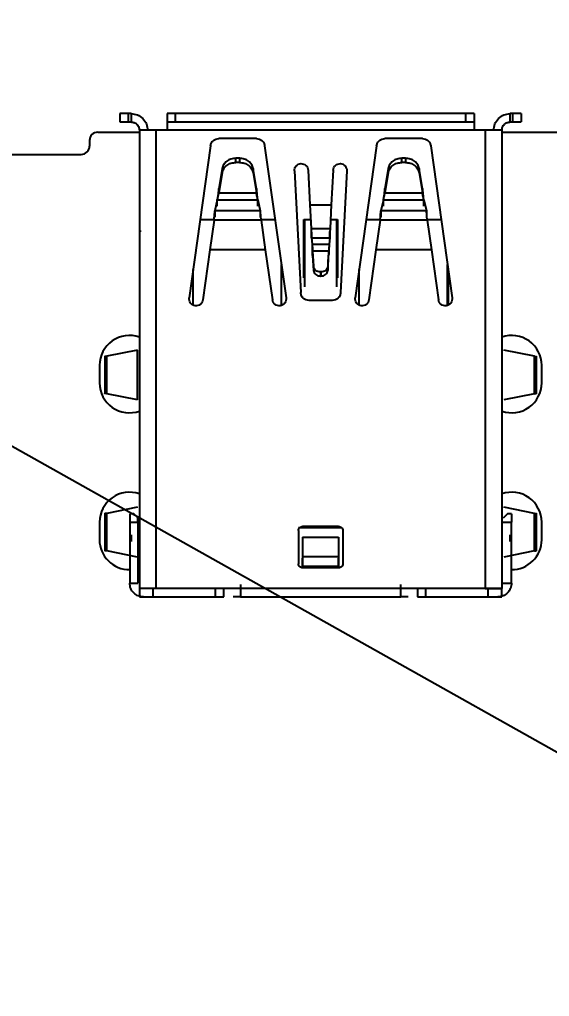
# Model space of a CAD drawing. Extents: x -34 to 51106, y -14166 to 1700.
# Drawn here: x 487.47 to 506.62, y 88.03 to 123.32 of the extents above; entities that cross this region are included whole.
import ezdxf

# ---------------------------------------------------------------- set-up
doc = ezdxf.new("R2010")
doc.units = 0
doc.layers.get('0').update_dxf_attribs({"linetype": 'CONTINUOUS'})
doc.layers.get('DEFPOINTS').update_dxf_attribs({"linetype": 'CONTINUOUS'})
doc.layers.add('РАЗМЕРЫ', color=2, linetype='CONTINUOUS')
doc.styles.add('ARIAL', font='arial.ttf', dxfattribs={"height": 3})
doc.dimstyles.new('BASA', dxfattribs={"dimtxt": 3, "dimasz": 3, "dimexe": 1.25, "dimexo": 0, "dimgap": 0, "dimtad": 0, "dimjust": 4, "dimtoh": 1, "dimdec": 1, "dimtxsty": 'ARIAL', "dimblk1": 'DOTSMALL', "dimblk2": 'OPEN', "dimsah": 1, "dimcen": 2.5, "dimclrd": 256, "dimclre": 256, "dimclrt": 256, "dimazin": 3, "dimtfac": 1, "dimtdec": 1, "dimtmove": 0, "dimatfit": 3})

# ---------------------------------------------------------------- blocks, each defined once
blk = doc.blocks.new('_DOTSMALL')
at = {"color": 0, "linetype": 'BYBLOCK', "const_width": 0.5}
blk.add_lwpolyline([(-0.0625, 0, 1), (0.0625, 0, 1)], format="xyb", close=True, dxfattribs=at)
blk = doc.blocks.new('_OPEN')
at = {"color": 0, "linetype": 'BYBLOCK'}
for p, q in [((-1, 0.167), (0, 0)), ((-1, -0.167), (0, 0)), ((0, 0), (-1, 0))]:
    blk.add_line(p, q, dxfattribs=at)
blk = doc.blocks.new('*D303')
at = {"layer": 'DEFPOINTS', "color": 0}
for p in [(526.284, 113.093), (273.284, 25.089), (526.284, -22.397)]:
    blk.add_point(p, dxfattribs=at)
at = {"layer": 'РАЗМЕРЫ'}
for p, q in [((526.284, 113.093), (526.284, -23.647)), ((273.284, 25.089), (273.284, -23.647)), ((273.284, -22.397), (523.284, -22.397))]:
    blk.add_line(p, q, dxfattribs=at)
at = {"layer": 'РАЗМЕРЫ', "xscale": 3, "yscale": 3, "zscale": 3, "rotation": 180}
blk.add_blockref('_DOTSMALL', (273.284, -22.397), dxfattribs=at)
at = {"layer": 'РАЗМЕРЫ', "xscale": 3, "yscale": 3, "zscale": 3}
blk.add_blockref('_OPEN', (526.284, -22.397), dxfattribs=at)
at = {"layer": 'РАЗМЕРЫ', "insert": (526.284, -31.034), "char_height": 3, "attachment_point": 5, "rotation": 90, "style": 'ARIAL'}
blk.add_mtext('253±0,2', dxfattribs=at)
blk = doc.blocks.new('*D301')
at = {"layer": 'DEFPOINTS', "color": 0}
for p in [(548.284, 191.056), (273.284, 25.089), (548.284, -22.397)]:
    blk.add_point(p, dxfattribs=at)
at = {"layer": 'РАЗМЕРЫ'}
for p, q in [((548.284, 191.056), (548.284, -23.647)), ((273.284, 25.089), (273.284, -23.647)), ((273.284, -22.397), (545.284, -22.397))]:
    blk.add_line(p, q, dxfattribs=at)
at = {"layer": 'РАЗМЕРЫ', "xscale": 3, "yscale": 3, "zscale": 3, "rotation": 180}
blk.add_blockref('_DOTSMALL', (273.284, -22.397), dxfattribs=at)
at = {"layer": 'РАЗМЕРЫ', "xscale": 3, "yscale": 3, "zscale": 3}
blk.add_blockref('_OPEN', (548.284, -22.397), dxfattribs=at)
at = {"layer": 'РАЗМЕРЫ', "insert": (548.284, -31.034), "char_height": 3, "attachment_point": 5, "rotation": 90, "style": 'ARIAL'}
blk.add_mtext('275±0,2', dxfattribs=at)

msp = doc.modelspace()

# ---------------------------------------------------------------- linework, layer by layer
for p, q in [((122.2472, 312.7126), (757.2717, -43.6461)), ((491.1041, 119.9209), (491.1041, 119.6209)), ((491.4041, 119.9209), (491.4041, 119.6209)), ((491.5041, 119.9209), (491.4041, 119.9209)), ((491.5041, 119.9209), (491.5041, 119.6209)), ((492.8041, 119.9209), (492.8041, 119.6209)), ((493.1041, 119.6209), (493.1041, 119.9209)), ((503.6041, 119.9209), (493.1041, 119.9209)), ((503.6041, 119.6209), (503.6041, 119.9209)), ((503.9041, 119.9209), (503.9041, 119.6209)), ((505.2041, 119.6209), (505.2041, 119.9209)), ((505.3041, 119.9209), (505.2041, 119.9209)), ((505.3041, 119.6209), (505.3041, 119.9209)), ((505.6041, 119.9209), (505.6041, 119.6209)), ((491.4041, 119.6209), (491.5041, 119.6209)), ((491.8041, 119.3209), (491.8041, 102.7609)), ((492.4041, 119.3209), (492.4041, 102.7609)), ((492.8041, 119.3209), (492.4041, 119.3209)), ((503.9041, 119.3209), (492.8041, 119.3209)), ((493.1041, 119.6209), (503.6041, 119.6209)), ((504.3041, 119.3209), (503.9041, 119.3209)), ((504.3041, 119.3209), (504.3041, 102.7609)), ((504.9041, 119.3209), (504.9041, 102.7609)), ((505.2041, 119.6209), (505.3041, 119.6209)), ((490.0041, 118.9509), (490.0041, 118.7509)), ((490.3041, 119.2509), (491.8041, 119.2509)), ((496.0341, 119.0209), (494.6741, 119.0209)), ((502.0341, 119.0209), (500.6741, 119.0209)), ((504.9041, 119.2509), (508.8702, 119.2509)), ((494.377, 118.7626), (493.6041, 113.263)), ((496.3312, 118.7626), (497.1041, 113.263)), ((500.377, 118.7626), (499.6041, 113.263)), ((502.3312, 118.7626), (503.1041, 113.263)), ((486.1941, 118.4509), (489.7041, 118.4509)), ((495.29, 118.1573), (495.29, 118.3073)), ((495.4181, 118.3073), (495.29, 118.3073)), ((495.4181, 118.3073), (495.4181, 118.1573)), ((501.29, 118.1573), (501.29, 118.3073)), ((501.4181, 118.3073), (501.29, 118.3073)), ((501.4181, 118.3073), (501.4181, 118.1573)), ((494.7949, 117.9345), (494.6775, 117.2109)), ((494.7949, 117.9345), (494.7949, 117.7845)), ((495.4181, 118.1573), (495.29, 118.1573)), ((495.9133, 117.9345), (495.9133, 117.7845)), ((496.0307, 117.2109), (495.9133, 117.9345)), ((497.9034, 117.8778), (497.9688, 116.6309)), ((498.8048, 117.8778), (498.7394, 116.6309)), ((500.7949, 117.9345), (500.6775, 117.2109)), ((500.7949, 117.9345), (500.7949, 117.7845)), ((501.4181, 118.1573), (501.29, 118.1573)), ((501.9133, 117.9345), (501.9133, 117.7845)), ((502.0307, 117.2109), (501.9133, 117.9345)), ((494.7949, 117.7845), (494.6775, 117.0609)), ((495.9133, 117.7845), (496.0307, 117.0609)), ((497.4041, 117.8517), (497.6345, 113.4552)), ((499.3041, 117.8517), (499.0737, 113.4552)), ((500.7949, 117.7845), (500.6775, 117.0609)), ((501.9133, 117.7845), (502.0307, 117.0609)), ((494.6775, 117.0609), (494.6775, 117.2109)), ((496.0307, 117.0609), (496.0307, 117.2109)), ((500.6775, 117.0609), (500.6775, 117.2109)), ((502.0307, 117.0609), (502.0307, 117.2109)), ((494.6775, 117.0609), (496.0307, 117.0609)), ((500.6775, 117.0609), (502.0307, 117.0609)), ((494.6195, 116.8077), (494.5337, 116.4151)), ((494.6195, 116.8077), (496.0887, 116.8077)), ((494.6195, 116.5778), (494.6195, 116.8077)), ((496.0887, 116.8077), (496.1745, 116.4151)), ((496.0887, 116.5778), (496.0887, 116.8077)), ((497.9688, 116.6309), (498.7394, 116.6309)), ((497.9688, 116.6309), (498.0137, 115.7735)), ((498.7394, 116.6309), (498.6945, 115.7735)), ((500.6195, 116.8077), (500.5337, 116.4151)), ((500.6195, 116.8077), (502.0887, 116.8077)), ((500.6195, 116.5778), (500.6195, 116.8077)), ((502.0887, 116.8077), (502.1745, 116.4151)), ((502.0887, 116.5778), (502.0887, 116.8077)), ((496.1745, 116.4151), (494.5337, 116.4151)), ((494.5337, 116.4151), (494.5337, 116.1853)), ((496.1745, 116.4151), (496.1745, 116.1853)), ((502.1745, 116.4151), (500.5337, 116.4151)), ((500.5337, 116.4151), (500.5337, 116.1853)), ((502.1745, 116.4151), (502.1745, 116.1853)), ((494.0015, 116.0909), (494.4953, 116.0909)), ((494.5036, 116.0704), (494.3541, 115.0069)), ((496.2046, 116.0704), (494.5036, 116.0704)), ((496.2046, 116.0704), (496.3541, 115.0069)), ((496.2129, 116.0909), (496.7067, 116.0909)), ((497.7491, 116.0909), (497.9971, 116.0909)), ((497.7491, 113.989), (497.7491, 116.0909)), ((497.7491, 115.9609), (497.7741, 115.9609)), ((497.7741, 116.0909), (497.7741, 113.6658)), ((498.0137, 115.7735), (498.6945, 115.7735)), ((498.7111, 116.0909), (498.9591, 116.0909)), ((498.9341, 113.6658), (498.9341, 116.0909)), ((498.9341, 115.9609), (498.9591, 115.9609)), ((498.9591, 116.0909), (498.9591, 113.989)), ((500.0015, 116.0909), (500.5051, 116.0909)), ((500.5036, 116.0704), (500.3541, 115.0069)), ((502.2046, 116.0704), (500.5036, 116.0704)), ((502.203, 116.0909), (502.7067, 116.0909)), ((502.2046, 116.0704), (502.3541, 115.0069)), ((491.8291, 115.6952), (491.8368, 115.6478)), ((497.7741, 115.4132), (497.7491, 115.4132)), ((498.0249, 115.4288), (498.0249, 115.6586)), ((498.0249, 115.4288), (498.6833, 115.4288)), ((498.0249, 115.4288), (498.0432, 115.2041)), ((498.6833, 115.4288), (498.6649, 115.2041)), ((498.6833, 115.4288), (498.6833, 115.6586)), ((498.9591, 115.4132), (498.9341, 115.4132)), ((497.7491, 115.1624), (497.7741, 115.1624)), ((498.0432, 115.2041), (498.6649, 115.2041)), ((498.9341, 115.1624), (498.9591, 115.1624)), ((494.3541, 115.0069), (494.0992, 113.1934)), ((496.3541, 115.0069), (494.3541, 115.0069)), ((496.3541, 115.0069), (496.609, 113.1934)), ((498.6433, 114.9509), (498.0649, 114.9509)), ((498.0649, 114.9509), (498.0978, 114.406)), ((498.0649, 114.9509), (498.0649, 114.8009)), ((498.0649, 114.8009), (498.0978, 114.256)), ((498.6433, 114.9509), (498.6103, 114.406)), ((498.6103, 114.256), (498.6433, 114.8009)), ((498.6433, 114.9509), (498.6433, 114.8009)), ((500.3541, 115.0069), (500.0992, 113.1934)), ((502.3541, 115.0069), (500.3541, 115.0069)), ((502.3541, 115.0069), (502.609, 113.1934)), ((496.9341, 112.9956), (496.9341, 114.4726)), ((498.0978, 114.406), (498.0978, 114.256)), ((498.6103, 114.406), (498.6103, 114.256)), ((502.9341, 112.9956), (502.9341, 114.4726)), ((493.7491, 113.0043), (493.7491, 114.2947)), ((498.3607, 114.2009), (498.3475, 114.2009)), ((498.3475, 114.2009), (498.3475, 114.0509)), ((498.3475, 114.0509), (498.3607, 114.0509)), ((498.3607, 114.2009), (498.3607, 114.0509)), ((499.7491, 113.0043), (499.7491, 114.2947)), ((502.9591, 114.2947), (502.9591, 113.0043)), ((498.7741, 113.1709), (497.9341, 113.1709)), ((491.7332, 111.381), (490.6249, 111.1599)), ((491.7332, 109.5807), (491.7332, 111.381)), ((506.0832, 111.1599), (504.9749, 111.381)), ((490.3639, 110.8287), (490.3639, 110.1937)), ((490.5541, 111.1649), (490.5541, 109.7969)), ((490.6249, 109.8019), (490.6249, 111.1599)), ((506.0832, 109.8019), (506.0832, 111.1599)), ((506.1541, 109.7969), (506.1541, 111.1649)), ((506.3405, 110.1937), (506.3405, 110.8287)), ((491.7332, 109.5807), (490.6249, 109.8019)), ((506.0832, 109.8019), (504.9749, 109.5807)), ((491.7332, 105.701), (490.6249, 105.4799)), ((506.0832, 105.4799), (504.9749, 105.701)), ((490.5541, 105.4849), (490.5541, 104.1169)), ((490.6249, 104.1219), (490.6249, 105.4799)), ((491.6041, 105.4609), (491.4541, 105.4609)), ((505.2541, 105.4609), (505.1041, 105.4609)), ((506.0832, 104.1219), (506.0832, 105.4799)), ((506.1541, 104.1169), (506.1541, 105.4849)), ((490.3639, 105.1645), (490.3639, 104.5295)), ((491.4541, 105.1609), (491.7541, 105.1609)), ((491.4541, 105.1609), (491.4541, 102.9609)), ((491.7541, 105.1609), (491.7541, 102.9609)), ((499.1142, 104.9609), (497.5541, 104.9609)), ((497.5541, 104.8609), (497.5541, 103.6609)), ((499.0041, 105.0109), (497.7041, 105.0109)), ((499.1541, 104.8609), (499.1541, 103.6609)), ((504.9541, 105.1609), (505.2541, 105.1609)), ((505.2541, 102.9609), (505.2541, 105.1609)), ((506.3405, 104.5295), (506.3405, 105.1645)), ((491.5041, 104.7109), (491.5041, 104.4668)), ((497.7041, 104.6224), (499.0041, 104.6224)), ((497.7041, 104.6224), (497.7041, 103.9224)), ((497.7041, 104.6224), (497.7041, 104.2012)), ((499.0041, 104.6224), (499.0041, 103.9224)), ((499.0041, 104.6224), (499.0041, 104.2012)), ((505.2041, 104.4668), (505.2041, 104.7109)), ((491.7332, 103.9007), (490.6249, 104.1219)), ((506.0832, 104.1219), (504.9749, 103.9007)), ((497.7041, 103.9224), (499.0041, 103.9224)), ((497.7041, 103.9224), (497.7041, 103.5609)), ((497.7041, 103.8609), (497.7041, 103.5609)), ((497.7041, 103.5609), (497.7041, 103.8609)), ((497.7041, 103.8609), (497.7041, 103.5609)), ((499.0041, 103.9224), (499.0041, 103.5609)), ((499.0041, 103.5609), (499.0041, 103.8609)), ((499.0041, 103.8609), (499.0041, 103.5609)), ((499.0041, 103.8609), (499.0041, 103.5609)), ((497.7041, 103.5609), (499.0041, 103.5609)), ((497.7041, 103.5609), (499.0041, 103.5609)), ((499.0041, 103.5609), (497.7041, 103.5609)), ((499.0041, 103.5609), (497.7041, 103.5609)), ((499.0041, 103.5109), (497.7041, 103.5109)), ((491.4541, 102.9609), (491.7541, 102.9609)), ((491.8041, 102.7609), (491.8041, 102.4609)), ((494.5541, 102.7609), (492.3041, 102.7609)), ((492.3041, 102.4609), (492.3041, 102.7609)), ((504.3041, 102.7609), (492.4041, 102.7609)), ((494.5541, 102.4609), (494.5541, 102.7609)), ((494.8541, 102.4609), (494.8541, 102.7609)), ((501.8541, 102.7609), (501.8541, 102.4609)), ((504.4041, 102.7609), (502.1541, 102.7609)), ((502.1541, 102.4609), (502.1541, 102.7609)), ((504.4041, 102.4609), (504.4041, 102.7609)), ((504.9041, 102.4609), (504.9041, 102.7609)), ((504.9541, 102.9609), (505.2541, 102.9609)), ((492.3041, 102.4609), (494.5541, 102.4609)), ((495.4541, 102.4609), (501.2541, 102.4609)), ((502.1541, 102.4609), (504.4041, 102.4609))]:
    msp.add_line(p, q)
at = {"flags": 128}
for points in [[(497.7491, 115.7128), (497.7628, 115.7071), (497.7741, 115.7034)], [(497.7491, 115.4924), (497.7628, 115.4868), (497.7741, 115.4831)], [(498.9341, 115.7034), (498.9454, 115.7071), (498.9591, 115.7128)], [(498.9341, 115.4831), (498.9454, 115.4868), (498.9591, 115.4924)]]:
    msp.add_lwpolyline(points, dxfattribs=at)
for centre, radius, start, end in [((490.3041, 118.9509), 0.3, 90, 180), ((489.7041, 118.7509), 0.3, 270, 0), ((491.4434, 110.8287), 1.0795, 70.4119, 180), ((505.261, 110.8287), 1.0795, 0, 109.53377), ((491.4434, 110.1937), 1.0795, 180, 289.74192), ((505.261, 110.1937), 1.0795, 250.61738, 0), ((491.4434, 105.1645), 1.0795, 70.4119, 180), ((505.261, 105.1645), 1.0795, 0, 109.53377), ((491.4434, 104.5295), 1.0795, 180, 270.54133), ((505.261, 104.5295), 1.0795, 269.58741, 0)]:
    msp.add_arc(centre, radius, start, end)
for points in [[(491.4041, 119.9209), (491.3648, 119.9209), (491.2862, 119.9209), (491.187, 119.9209), (491.1176, 119.9209), (491.1086, 119.9209), (491.1041, 119.9209)], [(491.5041, 119.9209), (491.5827, 119.9119), (491.74, 119.8938), (491.9383, 119.7551), (492.077, 119.5567), (492.0951, 119.3995), (492.1041, 119.3209)], [(493.1041, 119.9209), (493.0648, 119.9209), (492.9862, 119.9209), (492.887, 119.9209), (492.8176, 119.9209), (492.8086, 119.9209), (492.8041, 119.9209)], [(503.9041, 119.9209), (503.8996, 119.9209), (503.8906, 119.9209), (503.8212, 119.9209), (503.722, 119.9209), (503.6434, 119.9209), (503.6041, 119.9209)], [(504.6041, 119.3209), (504.6131, 119.3995), (504.6311, 119.5567), (504.7699, 119.7551), (504.9682, 119.8938), (505.1255, 119.9119), (505.2041, 119.9209)], [(505.6041, 119.9209), (505.5996, 119.9209), (505.5906, 119.9209), (505.5212, 119.9209), (505.422, 119.9209), (505.3434, 119.9209), (505.3041, 119.9209)], [(491.1041, 119.6209), (491.1086, 119.6209), (491.1176, 119.6209), (491.187, 119.6209), (491.2862, 119.6209), (491.3648, 119.6209), (491.4041, 119.6209)], [(491.5041, 119.6209), (491.5434, 119.6164), (491.622, 119.6073), (491.7212, 119.538), (491.7906, 119.4388), (491.7996, 119.3602), (491.8041, 119.3209)], [(492.4041, 119.3209), (492.3255, 119.3209), (492.1682, 119.3209), (491.9699, 119.3209), (491.8311, 119.3209), (491.8131, 119.3209), (491.8041, 119.3209)], [(492.8041, 119.6209), (492.8086, 119.6209), (492.8176, 119.6209), (492.887, 119.6209), (492.9862, 119.6209), (493.0648, 119.6209), (493.1041, 119.6209)], [(492.8041, 119.6209), (492.8041, 119.6164), (492.8041, 119.6073), (492.8041, 119.538), (492.8041, 119.4388), (492.8041, 119.3602), (492.8041, 119.3209)], [(503.6041, 119.6209), (503.6434, 119.6209), (503.722, 119.6209), (503.8212, 119.6209), (503.8906, 119.6209), (503.8996, 119.6209), (503.9041, 119.6209)], [(503.9041, 119.6209), (503.9041, 119.6164), (503.9041, 119.6073), (503.9041, 119.538), (503.9041, 119.4388), (503.9041, 119.3602), (503.9041, 119.3209)], [(504.9041, 119.3209), (504.8951, 119.3209), (504.877, 119.3209), (504.7383, 119.3209), (504.54, 119.3209), (504.3827, 119.3209), (504.3041, 119.3209)], [(504.9041, 119.3209), (504.9086, 119.3602), (504.9176, 119.4388), (504.987, 119.538), (505.0862, 119.6073), (505.1648, 119.6164), (505.2041, 119.6209)], [(505.3041, 119.6209), (505.3434, 119.6209), (505.422, 119.6209), (505.5212, 119.6209), (505.5906, 119.6209), (505.5996, 119.6209), (505.6041, 119.6209)], [(494.377, 118.7626), (494.3857, 118.7976), (494.403, 118.8675), (494.4735, 118.9516), (494.5666, 119.0097), (494.6383, 119.0171), (494.6741, 119.0209)], [(496.0341, 119.0209), (496.0699, 119.0171), (496.1415, 119.0097), (496.2347, 118.9516), (496.3051, 118.8675), (496.3225, 118.7976), (496.3312, 118.7626)], [(500.377, 118.7626), (500.3857, 118.7976), (500.403, 118.8675), (500.4735, 118.9516), (500.5666, 119.0097), (500.6383, 119.0171), (500.6741, 119.0209)], [(502.0341, 119.0209), (502.0699, 119.0171), (502.1415, 119.0097), (502.2347, 118.9516), (502.3051, 118.8675), (502.3225, 118.7976), (502.3312, 118.7626)], [(495.29, 118.3073), (495.2304, 118.3019), (495.111, 118.2911), (494.9557, 118.2074), (494.8383, 118.0859), (494.8094, 117.985), (494.7949, 117.9345)], [(495.9133, 117.9345), (495.8988, 117.985), (495.8699, 118.0859), (495.7525, 118.2074), (495.5972, 118.2911), (495.4778, 118.3019), (495.4181, 118.3073)], [(501.29, 118.3073), (501.2304, 118.3019), (501.111, 118.2911), (500.9557, 118.2074), (500.8383, 118.0859), (500.8094, 117.985), (500.7949, 117.9345)], [(501.9133, 117.9345), (501.8988, 117.985), (501.8699, 118.0859), (501.7525, 118.2074), (501.5972, 118.2911), (501.4778, 118.3019), (501.4181, 118.3073)], [(494.7949, 117.7845), (494.8094, 117.835), (494.8383, 117.9359), (494.9557, 118.0574), (495.111, 118.1411), (495.2304, 118.1519), (495.29, 118.1573)], [(495.4181, 118.1573), (495.4778, 118.1519), (495.5972, 118.1411), (495.7525, 118.0574), (495.8699, 117.9359), (495.8988, 117.835), (495.9133, 117.7845)], [(497.4041, 117.8517), (497.4061, 117.8845), (497.4102, 117.9503), (497.4636, 118.0364), (497.5432, 118.0963), (497.6403, 118.1209), (497.7395, 118.1066), (497.8249, 118.0554), (497.887, 117.9753), (497.8979, 117.9103), (497.9034, 117.8778)], [(498.8048, 117.8778), (498.8102, 117.9103), (498.8212, 117.9753), (498.8833, 118.0554), (498.9687, 118.1066), (499.0679, 118.1209), (499.165, 118.0963), (499.2446, 118.0364), (499.298, 117.9503), (499.302, 117.8845), (499.3041, 117.8517)], [(500.7949, 117.7845), (500.8094, 117.835), (500.8383, 117.9359), (500.9557, 118.0574), (501.111, 118.1411), (501.2304, 118.1519), (501.29, 118.1573)], [(501.4181, 118.1573), (501.4778, 118.1519), (501.5972, 118.1411), (501.7525, 118.0574), (501.8699, 117.9359), (501.8988, 117.835), (501.9133, 117.7845)], [(494.6195, 116.8077), (494.6243, 116.8244), (494.634, 116.858), (494.6485, 116.9255), (494.663, 116.9968), (494.6726, 117.0395), (494.6775, 117.0609)], [(496.0887, 116.8077), (496.0839, 116.8244), (496.0742, 116.858), (496.0597, 116.9255), (496.0452, 116.9968), (496.0355, 117.0395), (496.0307, 117.0609)], [(500.6195, 116.8077), (500.6243, 116.8244), (500.634, 116.858), (500.6485, 116.9255), (500.663, 116.9968), (500.6726, 117.0395), (500.6775, 117.0609)], [(502.0887, 116.8077), (502.0839, 116.8244), (502.0742, 116.858), (502.0597, 116.9255), (502.0452, 116.9968), (502.0355, 117.0395), (502.0307, 117.0609)], [(494.5036, 116.0704), (494.5061, 116.1031), (494.5111, 116.1686), (494.5186, 116.2619), (494.5261, 116.3473), (494.5312, 116.3925), (494.5337, 116.4151)], [(496.2046, 116.0704), (496.2021, 116.1031), (496.1971, 116.1686), (496.1896, 116.2619), (496.182, 116.3473), (496.177, 116.3925), (496.1745, 116.4151)], [(500.5036, 116.0704), (500.5061, 116.1031), (500.5111, 116.1686), (500.5186, 116.2619), (500.5261, 116.3473), (500.5312, 116.3925), (500.5337, 116.4151)], [(502.2046, 116.0704), (502.2021, 116.1031), (502.1971, 116.1686), (502.1896, 116.2619), (502.182, 116.3473), (502.177, 116.3925), (502.1745, 116.4151)], [(498.0137, 115.7735), (498.0146, 115.7408), (498.0165, 115.6753), (498.0193, 115.582), (498.0221, 115.4967), (498.024, 115.4514), (498.0249, 115.4288)], [(498.6945, 115.7735), (498.6936, 115.7408), (498.6917, 115.6753), (498.6889, 115.582), (498.6861, 115.4967), (498.6842, 115.4514), (498.6833, 115.4288)], [(498.0432, 115.2041), (498.045, 115.1873), (498.0486, 115.1537), (498.054, 115.0862), (498.0595, 115.0149), (498.0631, 114.9722), (498.0649, 114.9509)], [(498.6649, 115.2041), (498.6631, 115.1873), (498.6595, 115.1537), (498.6541, 115.0862), (498.6487, 115.0149), (498.6451, 114.9722), (498.6433, 114.9509)], [(498.3475, 114.2009), (498.3158, 114.2039), (498.2525, 114.21), (498.1716, 114.2569), (498.1133, 114.3244), (498.103, 114.3788), (498.0978, 114.406)], [(498.6103, 114.406), (498.6052, 114.3788), (498.5949, 114.3244), (498.5365, 114.2569), (498.4557, 114.21), (498.3924, 114.2039), (498.3607, 114.2009)], [(498.0978, 114.256), (498.103, 114.2288), (498.1133, 114.1744), (498.1716, 114.1069), (498.2525, 114.06), (498.3158, 114.0539), (498.3475, 114.0509)], [(498.3607, 114.0509), (498.3924, 114.0539), (498.4557, 114.06), (498.5365, 114.1069), (498.5949, 114.1744), (498.6052, 114.2288), (498.6103, 114.256)], [(497.9341, 113.1709), (497.8961, 113.1751), (497.8201, 113.1835), (497.7231, 113.2485), (497.6531, 113.342), (497.6407, 113.4174), (497.6345, 113.4552)], [(499.0737, 113.4552), (499.0675, 113.4174), (499.0551, 113.342), (498.9851, 113.2485), (498.8881, 113.1835), (498.8121, 113.1751), (498.7741, 113.1709)], [(494.0992, 113.1934), (494.0909, 113.1615), (494.0744, 113.0978), (494.0056, 113.0234), (493.916, 112.9799), (493.816, 112.9742), (493.7214, 113.0072), (493.6473, 113.0738), (493.6016, 113.1642), (493.6033, 113.2301), (493.6041, 113.263)], [(497.1041, 113.263), (497.1049, 113.2301), (497.1066, 113.1642), (497.0609, 113.0738), (496.9868, 113.0072), (496.8922, 112.9742), (496.7922, 112.9799), (496.7026, 113.0234), (496.6338, 113.0978), (496.6172, 113.1615), (496.609, 113.1934)], [(500.0992, 113.1934), (500.0909, 113.1615), (500.0744, 113.0978), (500.0056, 113.0234), (499.916, 112.9799), (499.816, 112.9742), (499.7214, 113.0072), (499.6473, 113.0738), (499.6016, 113.1642), (499.6033, 113.2301), (499.6041, 113.263)], [(503.1041, 113.263), (503.1049, 113.2301), (503.1066, 113.1642), (503.0609, 113.0738), (502.9868, 113.0072), (502.8922, 112.9742), (502.7922, 112.9799), (502.7026, 113.0234), (502.6338, 113.0978), (502.6172, 113.1615), (502.609, 113.1934)], [(491.4541, 105.4609), (491.4541, 105.4564), (491.4541, 105.4473), (491.4541, 105.378), (491.4541, 105.2788), (491.4541, 105.2002), (491.4541, 105.1609)], [(491.7541, 105.1609), (491.7541, 105.1872), (491.7541, 105.2398), (491.7541, 105.2872), (491.7541, 105.3109)], [(505.2541, 105.4609), (505.2541, 105.4564), (505.2541, 105.4473), (505.2541, 105.378), (505.2541, 105.2788), (505.2541, 105.2002), (505.2541, 105.1609)], [(497.5541, 104.8609), (497.5563, 104.8805), (497.5609, 104.9198), (497.5955, 104.9694), (497.6451, 105.0041), (497.6844, 105.0086), (497.7041, 105.0109)], [(499.0041, 105.0109), (499.0237, 105.0086), (499.0631, 105.0041), (499.1126, 104.9694), (499.1473, 104.9198), (499.1518, 104.8805), (499.1541, 104.8609)], [(497.7041, 103.5109), (497.6844, 103.5131), (497.6451, 103.5176), (497.5955, 103.5523), (497.5609, 103.6019), (497.5563, 103.6412), (497.5541, 103.6609)], [(499.1541, 103.6609), (499.1518, 103.6412), (499.1473, 103.6019), (499.1126, 103.5523), (499.0631, 103.5176), (499.0237, 103.5131), (499.0041, 103.5109)], [(491.9541, 102.4609), (491.8886, 102.4684), (491.7575, 102.4834), (491.5923, 102.599), (491.4766, 102.7643), (491.4616, 102.8954), (491.4541, 102.9609)], [(492.3041, 102.7609), (492.2386, 102.7609), (492.1075, 102.7609), (491.9423, 102.7609), (491.8266, 102.7609), (491.8116, 102.7609), (491.8041, 102.7609)], [(492.4041, 102.7609), (492.3255, 102.7609), (492.1682, 102.7609), (491.9699, 102.7609), (491.8311, 102.7609), (491.8131, 102.7609), (491.8041, 102.7609)], [(494.8541, 102.7609), (494.8496, 102.7609), (494.8406, 102.7609), (494.7712, 102.7609), (494.672, 102.7609), (494.5934, 102.7609), (494.5541, 102.7609)], [(495.4541, 102.9109), (495.4541, 102.8519), (495.4541, 102.734), (495.4541, 102.5852), (495.4541, 102.4812), (495.4541, 102.4676), (495.4541, 102.4609)], [(501.2541, 102.4609), (501.2541, 102.4676), (501.2541, 102.4812), (501.2541, 102.5852), (501.2541, 102.734), (501.2541, 102.8519), (501.2541, 102.9109)], [(502.1541, 102.7609), (502.1148, 102.7609), (502.0362, 102.7609), (501.937, 102.7609), (501.8676, 102.7609), (501.8586, 102.7609), (501.8541, 102.7609)], [(504.3041, 102.7609), (504.3827, 102.7609), (504.54, 102.7609), (504.7383, 102.7609), (504.877, 102.7609), (504.8951, 102.7609), (504.9041, 102.7609)], [(504.9041, 102.7609), (504.8966, 102.7609), (504.8815, 102.7609), (504.7659, 102.7609), (504.6006, 102.7609), (504.4696, 102.7609), (504.4041, 102.7609)], [(505.2541, 102.9609), (505.2466, 102.8954), (505.2315, 102.7643), (505.1159, 102.599), (504.9506, 102.4834), (504.8196, 102.4684), (504.7541, 102.4609)], [(491.8041, 102.4609), (491.8116, 102.4609), (491.8266, 102.4609), (491.9423, 102.4609), (492.1075, 102.4609), (492.2386, 102.4609), (492.3041, 102.4609)], [(494.5541, 102.4609), (494.5934, 102.4609), (494.672, 102.4609), (494.7712, 102.4609), (494.8406, 102.4609), (494.8496, 102.4609), (494.8541, 102.4609)], [(501.8541, 102.4609), (501.8586, 102.4609), (501.8676, 102.4609), (501.937, 102.4609), (502.0362, 102.4609), (502.1148, 102.4609), (502.1541, 102.4609)], [(504.4041, 102.4609), (504.4696, 102.4609), (504.6006, 102.4609), (504.7659, 102.4609), (504.8815, 102.4609), (504.8966, 102.4609), (504.9041, 102.4609)]]:
    msp.add_open_spline(points, degree=3)
for points, knots in [([(494.6524, 116.9212), (494.6559, 116.9639), (494.6643, 117.0652), (494.6726, 117.1575), (494.6775, 117.2109)], [0, 0, 0, 0, 0.4214646, 1, 1, 1, 1]), ([(496.0307, 117.2109), (496.0355, 117.1575), (496.0439, 117.0652), (496.0522, 116.9639), (496.0558, 116.9212)], [0, 0, 0, 0, 0.5785354, 1, 1, 1, 1]), ([(500.6524, 116.9212), (500.6559, 116.9639), (500.6643, 117.0652), (500.6726, 117.1575), (500.6775, 117.2109)], [0, 0, 0, 0, 0.4214646, 1, 1, 1, 1]), ([(502.0307, 117.2109), (502.0355, 117.1575), (502.0439, 117.0652), (502.0522, 116.9639), (502.0558, 116.9212)], [0, 0, 0, 0, 0.5785354, 1, 1, 1, 1]), ([(498.0649, 114.8009), (498.0631, 114.8543), (498.0599, 114.9465), (498.0568, 115.0478), (498.0555, 115.0905)], [0, 0, 0, 0, 0.5785391, 1, 1, 1, 1]), ([(498.6527, 115.0905), (498.6513, 115.0478), (498.6482, 114.9465), (498.6451, 114.8543), (498.6433, 114.8009)], [0, 0, 0, 0, 0.4214609, 1, 1, 1, 1]), ([(490.6249, 111.1599), (490.5967, 111.1554), (490.5547, 111.1489), (490.5604, 111.1423), (490.5622, 111.1402)], [0, 0, 0, 0, 0.6731021, 1, 1, 1, 1]), ([(506.0832, 111.1599), (506.1115, 111.1554), (506.1534, 111.1489), (506.1478, 111.1423), (506.1459, 111.1402)], [0, 0, 0, 0, 0.67310213, 1, 1, 1, 1]), ([(490.6249, 109.8019), (490.5967, 109.8063), (490.5547, 109.8129), (490.5604, 109.8194), (490.5622, 109.8216)], [0, 0, 0, 0, 0.6731021, 1, 1, 1, 1]), ([(506.0832, 109.8019), (506.1115, 109.8063), (506.1534, 109.8129), (506.1478, 109.8194), (506.1459, 109.8216)], [0, 0, 0, 0, 0.6731021, 1, 1, 1, 1]), ([(490.6249, 105.4799), (490.5967, 105.4754), (490.5547, 105.4689), (490.5604, 105.4623), (490.5622, 105.4602)], [0, 0, 0, 0, 0.6731021, 1, 1, 1, 1]), ([(491.7541, 105.3109), (491.7342, 105.3308), (491.6955, 105.3695), (491.6474, 105.4176), (491.6108, 105.4542), (491.6063, 105.4587), (491.6041, 105.4609)], [0, 0, 0, 0, 0.2619873, 0.510028, 0.7609045, 1, 1, 1, 1]), ([(505.1041, 105.4609), (505.1019, 105.4587), (505.0973, 105.4541), (505.0609, 105.4177), (505.0129, 105.3697), (504.9741, 105.3309), (504.9541, 105.3109)], [0, 0, 0, 0, 0.2380371, 0.489858, 0.7364804, 1, 1, 1, 1]), ([(506.0832, 105.4799), (506.1115, 105.4754), (506.1534, 105.4689), (506.1478, 105.4623), (506.1459, 105.4602)], [0, 0, 0, 0, 0.6731021, 1, 1, 1, 1]), ([(490.6249, 104.1219), (490.5967, 104.1263), (490.5547, 104.1329), (490.5604, 104.1394), (490.5622, 104.1416)], [0, 0, 0, 0, 0.6731021, 1, 1, 1, 1]), ([(506.0832, 104.1219), (506.1115, 104.1263), (506.1534, 104.1329), (506.1478, 104.1394), (506.1459, 104.1416)], [0, 0, 0, 0, 0.6731021, 1, 1, 1, 1]), ([(495.4541, 102.7609), (495.4496, 102.7609), (495.4406, 102.7609), (495.371, 102.7609), (495.2842, 102.7609), (495.2198, 102.7609), (495.1944, 102.7609)], [0, 0, 0, 0, 0.2740458, 0.5480916, 0.8221374, 1, 1, 1, 1]), ([(501.5138, 102.7609), (501.4884, 102.7609), (501.4239, 102.7609), (501.3372, 102.7609), (501.2676, 102.7609), (501.2586, 102.7609), (501.2541, 102.7609)], [0, 0, 0, 0, 0.177843, 0.4518953, 0.7259477, 1, 1, 1, 1]), ([(495.4541, 102.4609), (495.4496, 102.4609), (495.4406, 102.4609), (495.371, 102.4609), (495.2842, 102.4609), (495.2198, 102.4609), (495.1944, 102.4609)], [0, 0, 0, 0, 0.27405233, 0.54810467, 0.822157, 1, 1, 1, 1]), ([(501.5138, 102.4609), (501.4884, 102.4609), (501.4239, 102.4609), (501.3372, 102.4609), (501.2676, 102.4609), (501.2586, 102.4609), (501.2541, 102.4609)], [0, 0, 0, 0, 0.17786262, 0.45190842, 0.72595421, 1, 1, 1, 1])]:
    msp.add_open_spline(points, degree=3, knots=knots)

# ---------------------------------------------------------------- dimensions: what is measured, and where the dimension line sits
at = {"layer": 'РАЗМЕРЫ'}
for base, p2, picture, middle in [((548.2841, -22.3966), (548.2841, 191.0558), '*D301', (548.2841, -31.0341)), ((526.2842, -22.3966), (526.2842, 113.0934), '*D303', (526.2842, -31.0341))]:
    dim = msp.add_linear_dim(base=base, p1=(273.2841, 25.089), p2=p2, dimstyle='BASA', override={"dimgap": 0, "dimtol": 1, "dimlim": 0, "dimtp": 0.2, "dimtm": 0.2}, dxfattribs=at)
    dim.commit()
    dim.dimension.update_dxf_attribs({"geometry": picture, "text_midpoint": middle})

doc.saveas('drawing.dxf')
